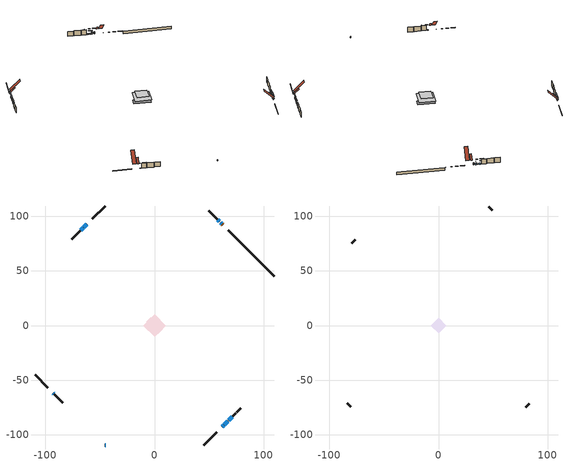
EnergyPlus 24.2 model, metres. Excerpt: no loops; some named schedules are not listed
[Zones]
conditioned space
 floor outside (Floor1 construction): -2.67,0 0,2.67 2.67,0 0,-2.67 z0.77
 floor adiabatic (AdiabaticFloorConstruction): -10.32,0 0,10.32 10.32,0 0,-10.32 z3.21
 floor foundation (Slab1 construction): -7.37,3.27 -3.27,7.37 7.37,-3.27 3.27,-7.37 z-1.71
 wall outside (RimJoist1 construction): 45.35,-109.49 57.03,-97.8 / -109.49,-45.35 -97.8,-57.03 / -45.35,109.49 -57.03,97.8 / 79.36,75.48 67.68,87.16 z0.77:1.07
 wall outside (AdiabaticWallConstruction 1): 62.58,92.26 62.07,92.77 z0.77:2.8
 wall outside (AdiabaticWallConstruction): 61.42,93.42 60.64,94.2 z0.77:2.07; -62.13,92.71 -64.76,90.07 z0.77:2.25; 62.13,-92.71 63.39,-91.45 z0.77:2.8; 64.05,-90.79 67.24,-87.59 / 67.9,-86.94 71.1,-83.74 z0.77:2.11; 59.99,94.85 59.78,95.06 / -92.71,-62.13 -92.3,-62.54 z0.77:1.12; -65.42,89.42 -67.57,87.27 z0.77:2.58; -45.35,-109.49 -44.89,-109.49 z0.77:1.99; 59.13,95.71 58.03,96.81 z0.77:1.69
 wall outside (Wall1 construction): 71.76,-83.08 74.65,-80.19 / -91.64,-63.2 -88.75,-66.09 / -68.23,86.61 -71.12,83.72 / 57.37,97.47 54.48,100.36 z0.77:5.65
 wall outside (Wall2 construction): 75.3,-79.53 79.24,-75.59 / -88.09,-66.75 -84.15,-70.69 / -71.78,83.06 -75.72,79.12 / 53.82,101.01 49.88,104.95 z0.77:5.65
 wall foundation (FoundationWall1 construction): 80.02,74.82,-1.71 80.02,74.82,0.77 106.54,48.3,0.77 106.54,48.3,0.7 109.49,45.35,0.7 109.49,45.35,-1.71
 window (WindowConstruction): 61.42,93.42 60.64,94.2 z0.77:2.07
 window (WindowConstruction 4): -62.13,92.71 -64.76,90.07 z0.77:2.25
 window (WindowConstruction 5): 62.13,-92.71 63.39,-91.45 z0.77:2.8
 window (WindowConstruction 6): 64.05,-90.79 67.24,-87.59 z0.77:2.11
 window (WindowConstruction 8): 59.99,94.85 59.78,95.06 z0.77:1.11
 window (WindowConstruction 1): -65.42,89.42 -67.57,87.27 z0.77:2.58
 window (WindowConstruction 9): -92.71,-62.13 -92.3,-62.54 z0.77:1.11
 window (WindowConstruction 2): 67.9,-86.94 71.1,-83.74 z0.77:2.11
 window (WindowConstruction 7): -45.35,-109.49 -44.89,-109.49 z0.77:1.99
 window (WindowConstruction 3): 59.12,95.71 58.03,96.81 z0.77:1.69
 door (Door): 62.58,92.26 62.07,92.76 z0.77:2.8
 ceiling adiabatic (AdiabaticFloorConstruction): 0,-10.32 10.32,0 0,10.32 -10.32,0 z3.21
 roof outside (Roof2 construction): 61.47,-93.36,5.65 58.76,-90.65,9.49 57.8,-91.61,9.49 60.51,-94.32,5.65; -93.36,-61.47,5.65 -90.65,-58.76,9.49 -91.61,-57.8,9.49 -94.32,-60.51,5.65; -61.47,93.36,5.65 -58.76,90.65,9.49 -57.8,91.61,9.49 -60.51,94.32,5.65; 63.24,91.6,5.65 60.52,88.89,9.49 61.48,87.92,9.49 64.2,90.64,5.65
attic - vented
 floor to conditioned space (Floor2 construction Reversed): -7.29,0 0,7.29 7.29,0 0,-7.29 z5.65
 wall outside (Wall3 construction): 79.9,-74.94 83.12,-71.72 / -83.5,-71.34 -80.28,-74.56 / -76.37,78.46 -79.59,75.24 / 49.23,105.61 46.01,108.83 z0.77:5.65
 roof outside (Roof1 construction): 59.86,-94.98,5.65 53.73,-88.85,14.32 51.56,-91.02,14.32 57.69,-97.15,5.65; -94.98,-59.86,5.65 -88.85,-53.73,14.32 -91.02,-51.56,14.32 -97.15,-57.69,5.65; -59.86,94.98,5.65 -53.73,88.85,14.32 -51.56,91.02,14.32 -57.69,97.15,5.65; 64.85,89.98,5.65 58.72,83.86,14.32 60.89,81.69,14.32 67.02,87.82,5.65
shading: 60.5,94.34 61.56,93.28 61.85,93.57 60.79,94.63 z2.27; -66.6,88.24 -60.3,94.54 -60.59,94.83 -66.89,88.53 z4.84; 65.22,-89.62 60.3,-94.54 60.59,-94.83 65.51,-89.91 z5.39; 69.08,-85.76 62.21,-92.62 62.5,-92.92 69.37,-86.05 z4.7; 56.18,98.66 63.59,91.25 63.88,91.54 56.47,98.95 z6.21; -67.71,87.12 -65.28,89.56 -65.57,89.85 -68,87.42 z2.78; -88.69,-66.15 -96.31,-58.53 -96.6,-58.82 -88.98,-66.44 z6.21; 71.24,-83.6 67.76,-87.08 68.05,-87.37 71.53,-83.89 z2.32; 56.2,98.64 60.96,93.88 61.25,94.17 56.49,98.93 z4.28
[Building]
Building 1: Terrain=Suburbs
[Site:Location]
Montreal Mirabel Intl AP_QC: Latitude {deg}=45.68; Longitude {deg}=-74.03; Time Zone {hr}=-5; Elevation {m}=82; Keep Site Location Information=Yes
[Site:GroundTemperature:Shallow]
0.642858, -1.75623, -1.94836, -0.80987, 3.76054, 8.30966, 12.2535, 14.7518, 14.9641, 12.9321, 9.08883, 4.67926
[Site:WaterMainsTemperature]
Calculation Method=Schedule; Temperature Schedule=mains temperature schedule
[Material] Roughness=Rough; Thermal Absorptance=0.9
Name | Thickness {m} | Conductivity {W/m-K} | Density {kg/m3} | Specific Heat {J/kg-K} | Solar Absorptance | Visible Absorptance
asphalt or fiberglass shingles | 0.00635 | 0.162714 | 1121.4 | 1465.45 | 0.84 | 0.84
ceiling loosefill ins | 0.338667 | 0.0480833 | 16.02 | 1046.75 | 0.7 | 0.7
ceiling stud and cavity | 0.1397 | 0.262704 | 65.682 | 1177.47 | 0.7 | 0.7
concrete 4.0 in. | 0.1016 | 1.803125 | 2242.8 | 837.4 | 0.7 | 0.7
concrete 8.0 in. | 0.2032 | 1.803125 | 2242.8 | 837.4 | 0.7 | 0.7
door material | 0.04445 | 0.0451087 | 512.64 | 1214.23 | 0.7 | 0.7
exterior vertical ins | 0.0439632 | 0.029427 | 32.04 | 1214.23 | 0.7 | 0.7
floor covering | 0.0127 | 0.0433444 | 54.468 | 1339.84 | 0.6 | 0.6
floor rigid ins; rim joist rigid ins; wall rigid ins | 0.051816 | 0.029427 | 32.04 | 1214.23 | 0.7 | 0.7
floor rigid ins 1; wall rigid ins 1 | 0.512978 | 0.029427 | 32.04 | 1214.23 | 0.7 | 0.7
floor stud and cavity | 0.1397 | 0.126294 | 92.3553 | 1139.71 | 0.7 | 0.7
floor stud and cavity 1 | 0.1397 | 1.75129 | 37.0049 | 1207.88 | 0.7 | 0.7
furniture material conditioned space 1 | 0.1524 | 0.115458 | 640.8 | 1214.23 | 0.6 | 0.6
gypsum board | 0.0127 | 0.160291 | 801 | 837.4 | 0.6 | 0.6
gypsum board 1 | 0.0127 | 0.160291 | 801 | 837.4 | 0.7 | 0.7
osb sheathing 0.5 in. | 0.0127 | 0.115458 | 512.64 | 1214.23 | 0.7 | 0.7
osb sheathing 0.75 in. | 0.01905 | 0.115458 | 512.64 | 1214.23 | 0.7 | 0.7
osb sheathing 2.0 in. | 0.0508 | 0.115458 | 512.64 | 1214.23 | 0.7 | 0.7
rim joist stud and cavity | 0.0508 | 0.0553127 | 125.044 | 1163.47 | 0.6 | 0.6
roof rigid ins | 0.103632 | 0.029427 | 32.04 | 1214.23 | 0.7 | 0.7
roof stud and cavity | 0.2032 | 0.47996 | 78.34581 | 1123.46 | 0.7 | 0.7
wall stud and cavity | 0.1397 | 0.179501 | 139.0536 | 1170.24 | 0.7 | 0.7
wall stud and cavity 1 | 0.1397 | 0.136556 | 139.0536 | 1170.24 | 0.7 | 0.7
wall stud and cavity 2 | 0.0889 | 6.1454 | 50.32683 | 1063.81 | 0.6 | 0.6
wall stud and cavity 3 | 0.0889 | 0.380278 | 52.3479 | 1209.89 | 0.7 | 0.7
wall stud and cavity 4 | 0.0889 | 0.391764 | 83.0341 | 1211.67 | 0.7 | 0.7
wood siding | 0.0254 | 0.102417 | 544.68 | 1172.36 | 0.4 | 0.4
wood siding 1 | 0.00254 | 0.102417 | 544.68 | 1172.36 | 0.4 | 0.4
wood siding 2; wood siding 3; wood siding 4 | 0.0254 | 0.102417 | 544.68 | 1172.36 | 0.7 | 0.7
[WindowMaterial:SimpleGlazingSystem]
Name | U-Factor {W/m2-K} | Solar Heat Gain Coefficient
WindowMaterial | 2.9378 | 0.6
WindowMaterial 1 | 2.907136 | 0.64
WindowMaterial 2 | 2.93382 | 0.6
WindowMaterial 3 | 2.97698 | 0.54
WindowMaterial 4 | 2.92474 | 0.62
WindowMaterial 5 | 2.97754 | 0.59
WindowMaterial 6 | 2.97868 | 0.61
WindowMaterial 7 | 3.000823 | 0.18
[Construction]
AdiabaticFloorConstruction: floor stud and cavity 1, floor rigid ins 1, osb sheathing 0.75 in., floor covering
AdiabaticWallConstruction: wood siding 3, wall rigid ins 1, wall stud and cavity 3, gypsum board
AdiabaticWallConstruction 1: wood siding 4, wall rigid ins 1, wall stud and cavity 3, gypsum board
Door: door material
Floor1 construction: floor stud and cavity, floor rigid ins, osb sheathing 0.75 in., floor covering
Floor2 construction Reversed: gypsum board, ceiling stud and cavity, ceiling loosefill ins
FoundationWall1 construction: concrete 8.0 in., gypsum board 1
furniture construction conditioned space 1: furniture material conditioned space 1
PartitionWallConstruction: gypsum board, wall stud and cavity 4, gypsum board
RimJoist1 construction: wood siding 2, rim joist rigid ins, osb sheathing 2.0 in., rim joist stud and cavity
Roof1 construction: asphalt or fiberglass shingles
Roof2 construction: asphalt or fiberglass shingles, roof rigid ins, osb sheathing 0.75 in., roof stud and cavity, gypsum board
Slab1 construction: concrete 4.0 in.
Wall1 construction: wood siding, wall rigid ins, osb sheathing 0.5 in., wall stud and cavity, gypsum board
Wall2 construction: wood siding, wall rigid ins, osb sheathing 0.5 in., wall stud and cavity 1, gypsum board
Wall3 construction: wood siding 1, wall stud and cavity 2
WindowConstruction: WindowMaterial
WindowConstruction 1: WindowMaterial 1
WindowConstruction 2; WindowConstruction 6: WindowMaterial 2
WindowConstruction 3: WindowMaterial 3
WindowConstruction 4: WindowMaterial 4
WindowConstruction 5: WindowMaterial 5
WindowConstruction 7: WindowMaterial 6
WindowConstruction 8; WindowConstruction 9: WindowMaterial 7
[Zone] Multiplier=1; Part of Total Floor Area=Yes
Name | Volume {m3}
attic - vented | 129.125
conditioned space | 750.6
[Space]
Name | Zone | Volume {m3}
attic - vented 1 | attic - vented | 129.125
conditioned space 1 | conditioned space | 750.6
[ZoneInfiltration:EffectiveLeakageArea]
infil attic - vented 1: Zone or Space=attic - vented 1; Schedule=Always On Discrete; Effective Air Leakage Area {cm2}=4905.23; Stack Coefficient=0.00094195; Wind Coefficient=2.07364e-05
[ZoneMixing]
whole house fan mix: Zone or Space=attic - vented; Schedule=Always On Continuous; Design Flow Rate Calculation Method=Flow/Zone; Design Flow Rate {m3/s}=0; Source Zone or Space=conditioned space
[SurfaceProperty:ExposedFoundationPerimeter]
Slab1: Exposed Perimeter Calculation Method=TotalExposedPerimeter; Total Exposed Perimeter {m}=41.678
[InternalMass] Zone or ZoneList=conditioned space; Space or SpaceList=conditioned space 1
Name | Construction | Surface Area {m2}
furniture mass conditioned space 1 | furniture construction conditioned space 1 | 125.824
partition wall mass | PartitionWallConstruction | 314.56
[Lights]
interior lighting: Zone or ZoneList or Space or SpaceList=conditioned space 1; Schedule=interior lighting schedule; Design Level Calculation Method=LightingLevel; Lighting Level {W}=343.2; Return Air Fraction=0; Fraction Radiant=0.6; Fraction Visible=0.2; Fraction Replaceable=1
[People]
occupants: Zone or ZoneList or Space or SpaceList=conditioned space 1; Number of People Schedule=occupants schedule; Number of People Calculation Method=People; Number of People=3; Fraction Radiant=0.314171; Sensible Heat Fraction=0.56303; Activity Level Schedule=occupants activity schedule; Carbon Dioxide Generation Rate {m3/s-W}=0; Enable ASHRAE 55 Comfort Warnings=No; Mean Radiant Temperature Calculation Type=EnclosureAveraged
[ElectricEquipment] Zone or ZoneList or Space or SpaceList=conditioned space 1; Design Level Calculation Method=EquipmentLevel
Name | Schedule | Design Level {W} | Fraction Latent | Fraction Radiant | Fraction Lost
clothes dryer | clothes dryer schedule | 140.772 | 0.015 | 0.081 | 0.85
clothes washer | clothes washer schedule | 32.1985 | 0.03 | 0.162 | 0.7
cooking range | cooking range schedule | 215.147 | 0.08 | 0.432 | 0.2
dishwasher | dishwasher schedule | 66.8632 | 0.3 | 0.18 | 0.4
fridge | fridge schedule | 72.9452 | 0 | 0.6 | 0
mech vent house fan | mech vent house fan schedule | 230 | 0 | 0 | 1
mech vent house fan cfis | mech vent house fan cfis schedule | 0 | 0 | 0 | 0
misc plug loads | misc plug loads schedule | 494.7 | 0.045 | 0.513 | 0.1
whole house fan | Always On Discrete | 0 | 0 | 0 | 1
[OtherEquipment] Zone or ZoneList or Space or SpaceList=conditioned space 1; Design Level Calculation Method=EquipmentLevel
Name | Fuel Type | Schedule | Design Level {W} | Fraction Latent | Fraction Radiant | Fraction Lost
clothes dryer 1 | Electricity | clothes dryer schedule | 0 | 0.015 | 0.081 | 0.85
cooking range 1 | Electricity | cooking range schedule | 0 | 0.08 | 0.432 | 0.2
general water use latent | None | general water use schedule | 62.594 | 1 | 0 | 0
general water use sensible | None | general water use schedule | -61.6891 | 0 | 0.6 | 0
mech vent house fan latent load | None | Always On Discrete | 0 | 1 | 0 | 0
mech vent house fan sensible load | None | Always On Discrete | 0 | 0 | 0 | 0
water heater energy adjustment1 | Electricity | Always On Discrete | 0.01 | 0 | 0 | 1
[ZoneInfiltration:DesignFlowRate] Zone or ZoneList or Space or SpaceList=conditioned space 1; Schedule=Always On Discrete; Design Flow Rate Calculation Method=Flow/Zone; Design Flow Rate {m3/s}=0
infil flow; natural vent flow; whole house fan flow
[Foundation:Kiva]
Foundation Kiva 1: Initial Indoor Air Temperature {C}=21; Wall Height Above Grade {m}=0.770016; Wall Depth Below Slab {m}=0.2032; Custom Block Material Name 1=exterior vertical ins; Custom Block Depth 1 {m}=2.48001; Custom Block X Position 1 {m}=0.2159; Custom Block Z Position 1 {m}=0
[Foundation:Kiva:Settings]
Soil Conductivity {W/m-K}=0.849921; Soil Density {kg/m3}=1842.3; Soil Specific Heat {J/kg-K}=418.7; Ground Solar Absorptivity=0.9; Ground Thermal Absorptivity=0.9; Ground Surface Roughness {m}=0.03; Far-Field Width {m}=40; Deep-Ground Boundary Condition=ZeroFlux; Deep-Ground Depth {m}=40; Minimum Cell Dimension {m}=0.2; Maximum Cell Growth Coefficient=3; Simulation Timestep=Timestep
[Exterior:Lights]
exterior lighting: Schedule=exterior lighting schedule; Design Level {W}=75.6
[Schedule:Constant]
Name | Hourly Value
Always On Continuous; mech vent house fan schedule; mech vent house fan cfis schedule; Always On Discrete | 1
occupants activity schedule | 117.228
fridge schedule | 0
[Schedule:Week:Daily]
interior lighting schedule Week Rule - Jan1-Jan27: interior lighting schedule day, interior lighting schedule day, interior lighting schedule day, interior lighting schedule day, interior lighting schedule day, interior lighting schedule day, interior lighting schedule day, interior lighting schedule default day, interior lighting schedule default day, interior lighting schedule default day, interior lighting schedule default day, interior lighting schedule default day
interior lighting schedule Week Rule - Jan28-Feb3: interior lighting schedule day, interior lighting schedule day, interior lighting schedule day, interior lighting schedule day, interior lighting schedule day 1, interior lighting schedule day 1, interior lighting schedule day 1, interior lighting schedule default day, interior lighting schedule default day, interior lighting schedule default day, interior lighting schedule default day, interior lighting schedule default day
interior lighting schedule Week Rule - Feb4-Feb24: interior lighting schedule day 1, interior lighting schedule day 1, interior lighting schedule day 1, interior lighting schedule day 1, interior lighting schedule day 1, interior lighting schedule day 1, interior lighting schedule day 1, interior lighting schedule default day, interior lighting schedule default day, interior lighting schedule default day, interior lighting schedule default day, interior lighting schedule default day
interior lighting schedule Week Rule - Feb25-Mar3: interior lighting schedule day 1, interior lighting schedule day 1, interior lighting schedule day 1, interior lighting schedule day 1, interior lighting schedule day 2, interior lighting schedule day 2, interior lighting schedule day 2, interior lighting schedule default day, interior lighting schedule default day, interior lighting schedule default day, interior lighting schedule default day, interior lighting schedule default day
interior lighting schedule Week Rule - Mar4-Mar31: interior lighting schedule day 2, interior lighting schedule day 2, interior lighting schedule day 2, interior lighting schedule day 2, interior lighting schedule day 2, interior lighting schedule day 2, interior lighting schedule day 2, interior lighting schedule default day, interior lighting schedule default day, interior lighting schedule default day, interior lighting schedule default day, interior lighting schedule default day
interior lighting schedule Week Rule - Apr1-Apr28: interior lighting schedule day 3, interior lighting schedule day 3, interior lighting schedule day 3, interior lighting schedule day 3, interior lighting schedule day 3, interior lighting schedule day 3, interior lighting schedule day 3, interior lighting schedule default day, interior lighting schedule default day, interior lighting schedule default day, interior lighting schedule default day, interior lighting schedule default day
interior lighting schedule Week Rule - Apr29-May5: interior lighting schedule day 3, interior lighting schedule day 3, interior lighting schedule day 4, interior lighting schedule day 4, interior lighting schedule day 4, interior lighting schedule day 4, interior lighting schedule day 4, interior lighting schedule default day, interior lighting schedule default day, interior lighting schedule default day, interior lighting schedule default day, interior lighting schedule default day
interior lighting schedule Week Rule - May6-May26: interior lighting schedule day 4, interior lighting schedule day 4, interior lighting schedule day 4, interior lighting schedule day 4, interior lighting schedule day 4, interior lighting schedule day 4, interior lighting schedule day 4, interior lighting schedule default day, interior lighting schedule default day, interior lighting schedule default day, interior lighting schedule default day, interior lighting schedule default day
interior lighting schedule Week Rule - May27-Jun2: interior lighting schedule day 4, interior lighting schedule day 4, interior lighting schedule day 4, interior lighting schedule day 4, interior lighting schedule day 4, interior lighting schedule day 5, interior lighting schedule day 5, interior lighting schedule default day, interior lighting schedule default day, interior lighting schedule default day, interior lighting schedule default day, interior lighting schedule default day
interior lighting schedule Week Rule - Jun3-Jun30: interior lighting schedule day 5, interior lighting schedule day 5, interior lighting schedule day 5, interior lighting schedule day 5, interior lighting schedule day 5, interior lighting schedule day 5, interior lighting schedule day 5, interior lighting schedule default day, interior lighting schedule default day, interior lighting schedule default day, interior lighting schedule default day, interior lighting schedule default day
interior lighting schedule Week Rule - Jul1-Jul28: interior lighting schedule day 6, interior lighting schedule day 6, interior lighting schedule day 6, interior lighting schedule day 6, interior lighting schedule day 6, interior lighting schedule day 6, interior lighting schedule day 6, interior lighting schedule default day, interior lighting schedule default day, interior lighting schedule default day, interior lighting schedule default day, interior lighting schedule default day
interior lighting schedule Week Rule - Jul29-Aug4: interior lighting schedule day 6, interior lighting schedule day 6, interior lighting schedule day 6, interior lighting schedule day 7, interior lighting schedule day 7, interior lighting schedule day 7, interior lighting schedule day 7, interior lighting schedule default day, interior lighting schedule default day, interior lighting schedule default day, interior lighting schedule default day, interior lighting schedule default day
interior lighting schedule Week Rule - Aug5-Aug25: interior lighting schedule day 7, interior lighting schedule day 7, interior lighting schedule day 7, interior lighting schedule day 7, interior lighting schedule day 7, interior lighting schedule day 7, interior lighting schedule day 7, interior lighting schedule default day, interior lighting schedule default day, interior lighting schedule default day, interior lighting schedule default day, interior lighting schedule default day
interior lighting schedule Week Rule - Aug26-Sep1: interior lighting schedule day 7, interior lighting schedule day 7, interior lighting schedule day 7, interior lighting schedule day 7, interior lighting schedule day 7, interior lighting schedule day 7, interior lighting schedule day 8, interior lighting schedule default day, interior lighting schedule default day, interior lighting schedule default day, interior lighting schedule default day, interior lighting schedule default day
interior lighting schedule Week Rule - Sep2-Sep29: interior lighting schedule day 8, interior lighting schedule day 8, interior lighting schedule day 8, interior lighting schedule day 8, interior lighting schedule day 8, interior lighting schedule day 8, interior lighting schedule day 8, interior lighting schedule default day, interior lighting schedule default day, interior lighting schedule default day, interior lighting schedule default day, interior lighting schedule default day
interior lighting schedule Week Rule - Sep30-Oct6: interior lighting schedule day 8, interior lighting schedule day 9, interior lighting schedule day 9, interior lighting schedule day 9, interior lighting schedule day 9, interior lighting schedule day 9, interior lighting schedule day 9, interior lighting schedule default day, interior lighting schedule default day, interior lighting schedule default day, interior lighting schedule default day, interior lighting schedule default day
interior lighting schedule Week Rule - Oct7-Oct27: interior lighting schedule day 9, interior lighting schedule day 9, interior lighting schedule day 9, interior lighting schedule day 9, interior lighting schedule day 9, interior lighting schedule day 9, interior lighting schedule day 9, interior lighting schedule default day, interior lighting schedule default day, interior lighting schedule default day, interior lighting schedule default day, interior lighting schedule default day
interior lighting schedule Week Rule - Oct28-Nov3: interior lighting schedule day 9, interior lighting schedule day 9, interior lighting schedule day 9, interior lighting schedule day 9, interior lighting schedule day 10, interior lighting schedule day 10, interior lighting schedule day 10, interior lighting schedule default day, interior lighting schedule default day, interior lighting schedule default day, interior lighting schedule default day, interior lighting schedule default day
interior lighting schedule Week Rule - Nov4-Nov24: interior lighting schedule day 10, interior lighting schedule day 10, interior lighting schedule day 10, interior lighting schedule day 10, interior lighting schedule day 10, interior lighting schedule day 10, interior lighting schedule day 10, interior lighting schedule default day, interior lighting schedule default day, interior lighting schedule default day, interior lighting schedule default day, interior lighting schedule default day
interior lighting schedule Week Rule - Nov25-Dec1: interior lighting schedule day 10, interior lighting schedule day 10, interior lighting schedule day 10, interior lighting schedule day 10, interior lighting schedule day 10, interior lighting schedule day 10, interior lighting schedule day 11, interior lighting schedule default day, interior lighting schedule default day, interior lighting schedule default day, interior lighting schedule default day, interior lighting schedule default day
interior lighting schedule Week Rule - Dec2-Dec31: interior lighting schedule day 11, interior lighting schedule day 11, interior lighting schedule day 11, interior lighting schedule day 11, interior lighting schedule day 11, interior lighting schedule day 11, interior lighting schedule day 11, interior lighting schedule default day, interior lighting schedule default day, interior lighting schedule default day, interior lighting schedule default day, interior lighting schedule default day
occupants schedule Week Rule - Jan1-Dec31: occupants schedule day, occupants schedule day, occupants schedule day, occupants schedule day, occupants schedule day, occupants schedule day, occupants schedule day, occupants schedule default day, occupants schedule default day, occupants schedule default day, occupants schedule default day, occupants schedule default day
clothes dryer schedule Week Rule - Jan1-Dec31: clothes dryer schedule day, clothes dryer schedule day, clothes dryer schedule day, clothes dryer schedule day, clothes dryer schedule day, clothes dryer schedule day, clothes dryer schedule day, clothes dryer schedule default day, clothes dryer schedule default day, clothes dryer schedule default day, clothes dryer schedule default day, clothes dryer schedule default day
clothes washer schedule Week Rule - Jan1-Dec31: clothes washer schedule day, clothes washer schedule day, clothes washer schedule day, clothes washer schedule day, clothes washer schedule day, clothes washer schedule day, clothes washer schedule day, clothes washer schedule default day, clothes washer schedule default day, clothes washer schedule default day, clothes washer schedule default day, clothes washer schedule default day
cooking range schedule Week Rule - Jan1-Dec31: cooking range schedule day, cooking range schedule day, cooking range schedule day, cooking range schedule day, cooking range schedule day, cooking range schedule day, cooking range schedule day, cooking range schedule default day, cooking range schedule default day, cooking range schedule default day, cooking range schedule default day, cooking range schedule default day
dishwasher schedule Week Rule - Jan1-Dec31: dishwasher schedule day, dishwasher schedule day, dishwasher schedule day, dishwasher schedule day, dishwasher schedule day, dishwasher schedule day, dishwasher schedule day, dishwasher schedule default day, dishwasher schedule default day, dishwasher schedule default day, dishwasher schedule default day, dishwasher schedule default day
misc plug loads schedule Week Rule - Jan1-Dec31: misc plug loads schedule day, misc plug loads schedule day, misc plug loads schedule day, misc plug loads schedule day, misc plug loads schedule day, misc plug loads schedule day, misc plug loads schedule day, misc plug loads schedule default day, misc plug loads schedule default day, misc plug loads schedule default day, misc plug loads schedule default day, misc plug loads schedule default day
general water use schedule Week Rule - Jan1-Dec31: general water use schedule day, general water use schedule day, general water use schedule day, general water use schedule day, general water use schedule day, general water use schedule day, general water use schedule day, general water use schedule default day, general water use schedule default day, general water use schedule default day, general water use schedule default day, general water use schedule default day
exterior lighting schedule Week Rule - Jan1-Jan27: exterior lighting schedule day, exterior lighting schedule day, exterior lighting schedule day, exterior lighting schedule day, exterior lighting schedule day, exterior lighting schedule day, exterior lighting schedule day, exterior lighting schedule default day, exterior lighting schedule default day, exterior lighting schedule default day, exterior lighting schedule default day, exterior lighting schedule default day
exterior lighting schedule Week Rule - Jan28-Feb3: exterior lighting schedule day, exterior lighting schedule day, exterior lighting schedule day, exterior lighting schedule day, exterior lighting schedule day 1, exterior lighting schedule day 1, exterior lighting schedule day 1, exterior lighting schedule default day, exterior lighting schedule default day, exterior lighting schedule default day, exterior lighting schedule default day, exterior lighting schedule default day
exterior lighting schedule Week Rule - Feb4-Feb24: exterior lighting schedule day 1, exterior lighting schedule day 1, exterior lighting schedule day 1, exterior lighting schedule day 1, exterior lighting schedule day 1, exterior lighting schedule day 1, exterior lighting schedule day 1, exterior lighting schedule default day, exterior lighting schedule default day, exterior lighting schedule default day, exterior lighting schedule default day, exterior lighting schedule default day
exterior lighting schedule Week Rule - Feb25-Mar3: exterior lighting schedule day 1, exterior lighting schedule day 1, exterior lighting schedule day 1, exterior lighting schedule day 1, exterior lighting schedule day 2, exterior lighting schedule day 2, exterior lighting schedule day 2, exterior lighting schedule default day, exterior lighting schedule default day, exterior lighting schedule default day, exterior lighting schedule default day, exterior lighting schedule default day
exterior lighting schedule Week Rule - Mar4-Mar31: exterior lighting schedule day 2, exterior lighting schedule day 2, exterior lighting schedule day 2, exterior lighting schedule day 2, exterior lighting schedule day 2, exterior lighting schedule day 2, exterior lighting schedule day 2, exterior lighting schedule default day, exterior lighting schedule default day, exterior lighting schedule default day, exterior lighting schedule default day, exterior lighting schedule default day
exterior lighting schedule Week Rule - Apr1-Apr28: exterior lighting schedule day 3, exterior lighting schedule day 3, exterior lighting schedule day 3, exterior lighting schedule day 3, exterior lighting schedule day 3, exterior lighting schedule day 3, exterior lighting schedule day 3, exterior lighting schedule default day, exterior lighting schedule default day, exterior lighting schedule default day, exterior lighting schedule default day, exterior lighting schedule default day
exterior lighting schedule Week Rule - Apr29-May5: exterior lighting schedule day 3, exterior lighting schedule day 3, exterior lighting schedule day 4, exterior lighting schedule day 4, exterior lighting schedule day 4, exterior lighting schedule day 4, exterior lighting schedule day 4, exterior lighting schedule default day, exterior lighting schedule default day, exterior lighting schedule default day, exterior lighting schedule default day, exterior lighting schedule default day
exterior lighting schedule Week Rule - May6-May26: exterior lighting schedule day 4, exterior lighting schedule day 4, exterior lighting schedule day 4, exterior lighting schedule day 4, exterior lighting schedule day 4, exterior lighting schedule day 4, exterior lighting schedule day 4, exterior lighting schedule default day, exterior lighting schedule default day, exterior lighting schedule default day, exterior lighting schedule default day, exterior lighting schedule default day
exterior lighting schedule Week Rule - May27-Jun2: exterior lighting schedule day 4, exterior lighting schedule day 4, exterior lighting schedule day 4, exterior lighting schedule day 4, exterior lighting schedule day 4, exterior lighting schedule day 5, exterior lighting schedule day 5, exterior lighting schedule default day, exterior lighting schedule default day, exterior lighting schedule default day, exterior lighting schedule default day, exterior lighting schedule default day
exterior lighting schedule Week Rule - Jun3-Jun30: exterior lighting schedule day 5, exterior lighting schedule day 5, exterior lighting schedule day 5, exterior lighting schedule day 5, exterior lighting schedule day 5, exterior lighting schedule day 5, exterior lighting schedule day 5, exterior lighting schedule default day, exterior lighting schedule default day, exterior lighting schedule default day, exterior lighting schedule default day, exterior lighting schedule default day
exterior lighting schedule Week Rule - Jul1-Jul28: exterior lighting schedule day 6, exterior lighting schedule day 6, exterior lighting schedule day 6, exterior lighting schedule day 6, exterior lighting schedule day 6, exterior lighting schedule day 6, exterior lighting schedule day 6, exterior lighting schedule default day, exterior lighting schedule default day, exterior lighting schedule default day, exterior lighting schedule default day, exterior lighting schedule default day
exterior lighting schedule Week Rule - Jul29-Aug4: exterior lighting schedule day 6, exterior lighting schedule day 6, exterior lighting schedule day 6, exterior lighting schedule day 7, exterior lighting schedule day 7, exterior lighting schedule day 7, exterior lighting schedule day 7, exterior lighting schedule default day, exterior lighting schedule default day, exterior lighting schedule default day, exterior lighting schedule default day, exterior lighting schedule default day
exterior lighting schedule Week Rule - Aug5-Aug25: exterior lighting schedule day 7, exterior lighting schedule day 7, exterior lighting schedule day 7, exterior lighting schedule day 7, exterior lighting schedule day 7, exterior lighting schedule day 7, exterior lighting schedule day 7, exterior lighting schedule default day, exterior lighting schedule default day, exterior lighting schedule default day, exterior lighting schedule default day, exterior lighting schedule default day
exterior lighting schedule Week Rule - Aug26-Sep1: exterior lighting schedule day 7, exterior lighting schedule day 7, exterior lighting schedule day 7, exterior lighting schedule day 7, exterior lighting schedule day 7, exterior lighting schedule day 7, exterior lighting schedule day 8, exterior lighting schedule default day, exterior lighting schedule default day, exterior lighting schedule default day, exterior lighting schedule default day, exterior lighting schedule default day
exterior lighting schedule Week Rule - Sep2-Sep29: exterior lighting schedule day 8, exterior lighting schedule day 8, exterior lighting schedule day 8, exterior lighting schedule day 8, exterior lighting schedule day 8, exterior lighting schedule day 8, exterior lighting schedule day 8, exterior lighting schedule default day, exterior lighting schedule default day, exterior lighting schedule default day, exterior lighting schedule default day, exterior lighting schedule default day
exterior lighting schedule Week Rule - Sep30-Oct6: exterior lighting schedule day 8, exterior lighting schedule day 9, exterior lighting schedule day 9, exterior lighting schedule day 9, exterior lighting schedule day 9, exterior lighting schedule day 9, exterior lighting schedule day 9, exterior lighting schedule default day, exterior lighting schedule default day, exterior lighting schedule default day, exterior lighting schedule default day, exterior lighting schedule default day
exterior lighting schedule Week Rule - Oct7-Oct27: exterior lighting schedule day 9, exterior lighting schedule day 9, exterior lighting schedule day 9, exterior lighting schedule day 9, exterior lighting schedule day 9, exterior lighting schedule day 9, exterior lighting schedule day 9, exterior lighting schedule default day, exterior lighting schedule default day, exterior lighting schedule default day, exterior lighting schedule default day, exterior lighting schedule default day
exterior lighting schedule Week Rule - Oct28-Nov3: exterior lighting schedule day 9, exterior lighting schedule day 9, exterior lighting schedule day 9, exterior lighting schedule day 9, exterior lighting schedule day 10, exterior lighting schedule day 10, exterior lighting schedule day 10, exterior lighting schedule default day, exterior lighting schedule default day, exterior lighting schedule default day, exterior lighting schedule default day, exterior lighting schedule default day
exterior lighting schedule Week Rule - Nov4-Nov24: exterior lighting schedule day 10, exterior lighting schedule day 10, exterior lighting schedule day 10, exterior lighting schedule day 10, exterior lighting schedule day 10, exterior lighting schedule day 10, exterior lighting schedule day 10, exterior lighting schedule default day, exterior lighting schedule default day, exterior lighting schedule default day, exterior lighting schedule default day, exterior lighting schedule default day
exterior lighting schedule Week Rule - Nov25-Dec1: exterior lighting schedule day 10, exterior lighting schedule day 10, exterior lighting schedule day 10, exterior lighting schedule day 10, exterior lighting schedule day 10, exterior lighting schedule day 10, exterior lighting schedule day 11, exterior lighting schedule default day, exterior lighting schedule default day, exterior lighting schedule default day, exterior lighting schedule default day, exterior lighting schedule default day
exterior lighting schedule Week Rule - Dec2-Dec31: exterior lighting schedule day 11, exterior lighting schedule day 11, exterior lighting schedule day 11, exterior lighting schedule day 11, exterior lighting schedule day 11, exterior lighting schedule day 11, exterior lighting schedule day 11, exterior lighting schedule default day, exterior lighting schedule default day, exterior lighting schedule default day, exterior lighting schedule default day, exterior lighting schedule default day
[Schedule:Year]
interior lighting schedule: interior lighting schedule Week Rule - Jan1-Jan27, 1, 1, 1, 27, interior lighting schedule Week Rule - Jan28-Feb3, 1, 28, 2, 3, interior lighting schedule Week Rule - Feb4-Feb24, 2, 4, 2, 24, interior lighting schedule Week Rule - Feb25-Mar3, 2, 25, 3, 3, interior lighting schedule Week Rule - Mar4-Mar31, 3, 4, 3, 31, interior lighting schedule Week Rule - Apr1-Apr28, 4, 1, 4, 28, interior lighting schedule Week Rule - Apr29-May5, 4, 29, 5, 5, interior lighting schedule Week Rule - May6-May26, 5, 6, 5, 26, interior lighting schedule Week Rule - May27-Jun2, 5, 27, 6, 2, interior lighting schedule Week Rule - Jun3-Jun30, 6, 3, 6, 30, interior lighting schedule Week Rule - Jul1-Jul28, 7, 1, 7, 28, interior lighting schedule Week Rule - Jul29-Aug4, 7, 29, 8, 4, interior lighting schedule Week Rule - Aug5-Aug25, 8, 5, 8, 25, interior lighting schedule Week Rule - Aug26-Sep1, 8, 26, 9, 1, interior lighting schedule Week Rule - Sep2-Sep29, 9, 2, 9, 29, interior lighting schedule Week Rule - Sep30-Oct6, 9, 30, 10, 6, interior lighting schedule Week Rule - Oct7-Oct27, 10, 7, 10, 27, interior lighting schedule Week Rule - Oct28-Nov3, 10, 28, 11, 3, interior lighting schedule Week Rule - Nov4-Nov24, 11, 4, 11, 24, interior lighting schedule Week Rule - Nov25-Dec1, 11, 25, 12, 1, interior lighting schedule Week Rule - Dec2-Dec31, 12, 2, 12, 31
occupants schedule: occupants schedule Week Rule - Jan1-Dec31, 1, 1, 12, 31
clothes dryer schedule: clothes dryer schedule Week Rule - Jan1-Dec31, 1, 1, 12, 31
clothes washer schedule: clothes washer schedule Week Rule - Jan1-Dec31, 1, 1, 12, 31
cooking range schedule: cooking range schedule Week Rule - Jan1-Dec31, 1, 1, 12, 31
dishwasher schedule: dishwasher schedule Week Rule - Jan1-Dec31, 1, 1, 12, 31
misc plug loads schedule: misc plug loads schedule Week Rule - Jan1-Dec31, 1, 1, 12, 31
general water use schedule: general water use schedule Week Rule - Jan1-Dec31, 1, 1, 12, 31
exterior lighting schedule: exterior lighting schedule Week Rule - Jan1-Jan27, 1, 1, 1, 27, exterior lighting schedule Week Rule - Jan28-Feb3, 1, 28, 2, 3, exterior lighting schedule Week Rule - Feb4-Feb24, 2, 4, 2, 24, exterior lighting schedule Week Rule - Feb25-Mar3, 2, 25, 3, 3, exterior lighting schedule Week Rule - Mar4-Mar31, 3, 4, 3, 31, exterior lighting schedule Week Rule - Apr1-Apr28, 4, 1, 4, 28, exterior lighting schedule Week Rule - Apr29-May5, 4, 29, 5, 5, exterior lighting schedule Week Rule - May6-May26, 5, 6, 5, 26, exterior lighting schedule Week Rule - May27-Jun2, 5, 27, 6, 2, exterior lighting schedule Week Rule - Jun3-Jun30, 6, 3, 6, 30, exterior lighting schedule Week Rule - Jul1-Jul28, 7, 1, 7, 28, exterior lighting schedule Week Rule - Jul29-Aug4, 7, 29, 8, 4, exterior lighting schedule Week Rule - Aug5-Aug25, 8, 5, 8, 25, exterior lighting schedule Week Rule - Aug26-Sep1, 8, 26, 9, 1, exterior lighting schedule Week Rule - Sep2-Sep29, 9, 2, 9, 29, exterior lighting schedule Week Rule - Sep30-Oct6, 9, 30, 10, 6, exterior lighting schedule Week Rule - Oct7-Oct27, 10, 7, 10, 27, exterior lighting schedule Week Rule - Oct28-Nov3, 10, 28, 11, 3, exterior lighting schedule Week Rule - Nov4-Nov24, 11, 4, 11, 24, exterior lighting schedule Week Rule - Nov25-Dec1, 11, 25, 12, 1, exterior lighting schedule Week Rule - Dec2-Dec31, 12, 2, 12, 31
[Schedule:Compact]
mains temperature schedule: Through: 01/01, For: AllDays, Until: 24:00, 5.61444, Through: 01/02, For: AllDays, Until: 24:00, 5.535, Through: 01/03, For: AllDays, Until: 24:00, 5.45667, Through: 01/04, For: AllDays, Until: 24:00, 5.37944, Through: 01/05, For: AllDays, Until: 24:00, 5.30333, Through: 01/06, For: AllDays, Until: 24:00, 5.22889, Through: 01/07, For: AllDays, Until: 24:00, 5.15611, Through: 01/08, For: AllDays, Until: 24:00, 5.08389, Through: 01/09, For: AllDays, Until: 24:00, 5.01333, Through: 01/10, For: AllDays, Until: 24:00, 4.94444, Through: 01/11, For: AllDays, Until: 24:00, 4.87667, Through: 01/12, For: AllDays, Until: 24:00, 4.81056, Through: 01/13, For: AllDays, Until: 24:00, 4.74556, Through: 01/14, For: AllDays, Until: 24:00, 4.68222, Through: 01/15, For: AllDays, Until: 24:00, 4.62056, Through: 01/16, For: AllDays, Until: 24:00, 4.56, Through: 01/17, For: AllDays, Until: 24:00, 4.50111, Through: 01/18, For: AllDays, Until: 24:00, 4.44389, Through: 01/19, For: AllDays, Until: 24:00, 4.38778, Through: 01/20, For: AllDays, Until: 24:00, 4.33389, Through: 01/21, For: AllDays, Until: 24:00, 4.28111, Through: 01/22, For: AllDays, Until: 24:00, 4.23, Through: 01/23, For: AllDays, Until: 24:00, 4.18056, Through: 01/24, For: AllDays, Until: 24:00, 4.13278, Through: 01/25, For: AllDays, Until: 24:00, 4.08667, Through: 01/26, For: AllDays, Until: 24:00, 4.04222, Through: 01/27, For: AllDays, Until: 24:00, 3.99944, Through: 01/28, For: AllDays, Until: 24:00, 3.95833, Through: 01/29, For: AllDays, Until: 24:00, 3.91889, Through: 01/30, For: AllDays, Until: 24:00, 3.88111, Through: 01/31, For: AllDays, Until: 24:00, 3.845, Through: 02/01, For: AllDays, Until: 24:00, 3.81056, Through: 02/02, For: AllDays, Until: 24:00, 3.77778, Through: 02/03, For: AllDays, Until: 24:00, 3.74722, Through: 02/04, For: AllDays, Until: 24:00, 3.71833, Through: 02/05, For: AllDays, Until: 24:00, 3.69056, Through: 02/06, For: AllDays, Until: 24:00, 3.66556, Through: 02/07, For: AllDays, Until: 24:00, 3.64167, Through: 02/08, For: AllDays, Until: 24:00, 3.61944, Through: 02/09, For: AllDays, Until: 24:00, 3.59944, Through: 02/10, For: AllDays, Until: 24:00, 3.58111, Through: 02/11, For: AllDays, Until: 24:00, 3.56444, Through: 02/12, For: AllDays, Until: 24:00, 3.55, Through: 02/13, For: AllDays, Until: 24:00, 3.53667, Through: 02/14, For: AllDays, Until: 24:00, 3.52556, Through: 02/15, For: AllDays, Until: 24:00, 3.51667, Through: 02/16, For: AllDays, Until: 24:00, 3.50889, Through: 02/17, For: AllDays, Until: 24:00, 3.50333, Through: 02/18, For: AllDays, Until: 24:00, 3.49944, Through: 02/19, For: AllDays, Until: 24:00, 3.49778, Through: 02/20, For: AllDays, Until: 24:00, 3.49778, Through: 02/21, For: AllDays, Until: 24:00, 3.49944, Through: 02/22, For: AllDays, Until: 24:00, 3.50278, Through: 02/23, For: AllDays, Until: 24:00, 3.50833, Through: 02/24, For: AllDays, Until: 24:00, 3.515, Through: 02/25, For: AllDays, Until: 24:00, 3.52444, Through: 02/26, For: AllDays, Until: 24:00, 3.535, Through: 02/27, For: AllDays, Until: 24:00, 3.54778, Through: 02/28, For: AllDays, Until: 24:00, 3.56222, Through: 03/01, For: AllDays, Until: 24:00, 3.57833, Through: 03/02, For: AllDays, Until: 24:00, 3.59667, Through: 03/03, For: AllDays, Until: 24:00, 3.61667, Through: 03/04, For: AllDays, Until: 24:00, 3.63833, Through: 03/05, For: AllDays, Until: 24:00, 3.66167, Through: 03/06, For: AllDays, Until: 24:00, 3.68667, Through: 03/07, For: AllDays, Until: 24:00, 3.71389, Through: 03/08, For: AllDays, Until: 24:00, 3.74278, Through: 03/09, For: AllDays, Until: 24:00, 3.77333, Through: 03/10, For: AllDays, Until: 24:00, 3.80556, Through: 03/11, For: AllDays, Until: 24:00, 3.83944, Through: 03/12, For: AllDays, Until: 24:00, 3.87556, Through: 03/13, For: AllDays, Until: 24:00, 3.91278, Through: 03/14, For: AllDays, Until: 24:00, 3.95222, Through: 03/15, For: AllDays, Until: 24:00, 3.99278, Through: 03/16, For: AllDays, Until: 24:00, 4.03556, Through: 03/17, For: AllDays, Until: 24:00, 4.08, Through: 03/18, For: AllDays, Until: 24:00, 4.12556, Through: 03/19, For: AllDays, Until: 24:00, 4.17333, Through: 03/20, For: AllDays, Until: 24:00, 4.22278, Through: 03/21, For: AllDays, Until: 24:00, 4.27333, Through: 03/22, For: AllDays, Until: 24:00, 4.32556, Through: 03/23, For: AllDays, Until: 24:00, 4.38, Through: 03/24, For: AllDays, Until: 24:00, 4.43556, Through: 03/25, For: AllDays, Until: 24:00, 4.49222, Through: 03/26, For: AllDays, Until: 24:00, 4.55111, Through: 03/27, For: AllDays, Until: 24:00, 4.61111, Through: 03/28, For: AllDays, Until: 24:00, 4.67278, Through: 03/29, For: AllDays, Until: 24:00, 4.73611, Through: 03/30, For: AllDays, Until: 24:00, 4.80056, Through: 03/31, For: AllDays, Until: 24:00, 4.86667, Through: 04/01, For: AllDays, Until: 24:00, 4.93444, Through: 04/02, For: AllDays, Until: 24:00, 5.00333, Through: 04/03, For: AllDays, Until: 24:00, 5.07333, Through: 04/04, For: AllDays, Until: 24:00, 5.145, Through: 04/05, For: AllDays, Until: 24:00, 5.21833, Through: 04/06, For: AllDays, Until: 24:00, 5.29222, Through: 04/07, For: AllDays, Until: 24:00, 5.36778, Through: 04/08, For: AllDays, Until: 24:00, 5.445, Through: 04/09, For: AllDays, Until: 24:00, 5.52333, Through: 04/10, For: AllDays, Until: 24:00, 5.60222, Through: 04/11, For: AllDays, Until: 24:00, 5.68278, Through: 04/12, For: AllDays, Until: 24:00, 5.765, Through: 04/13, For: AllDays, Until: 24:00, 5.84778, Through: 04/14, For: AllDays, Until: 24:00, 5.93167, Through: 04/15, For: AllDays, Until: 24:00, 6.01722, Through: 04/16, For: AllDays, Until: 24:00, 6.10333, Through: 04/17, For: AllDays, Until: 24:00, 6.19056, Through: 04/18, For: AllDays, Until: 24:00, 6.27889, Through: 04/19, For: AllDays, Until: 24:00, 6.36833, Through: 04/20, For: AllDays, Until: 24:00, 6.45833, Through: 04/21, For: AllDays, Until: 24:00, 6.55, Through: 04/22, For: AllDays, Until: 24:00, 6.64222, Through: 04/23, For: AllDays, Until: 24:00, 6.735, Through: 04/24, For: AllDays, Until: 24:00, 6.82944, Through: 04/25, For: AllDays, Until: 24:00, 6.92389, Through: 04/26, For: AllDays, Until: 24:00, 7.01944, Through: 04/27, For: AllDays, Until: 24:00, 7.11611, Through: 04/28, For: AllDays, Until: 24:00, 7.21333, Through: 04/29, For: AllDays, Until: 24:00, 7.31111, Through: 04/30, For: AllDays, Until: 24:00, 7.41, Through: 05/01, For: AllDays, Until: 24:00, 7.50944, Through: 05/02, For: AllDays, Until: 24:00, 7.60889, Through: 05/03, For: AllDays, Until: 24:00, 7.71, Through: 05/04, For: AllDays, Until: 24:00, 7.81111, Through: 05/05, For: AllDays, Until: 24:00, 7.91278, Through: 05/06, For: AllDays, Until: 24:00, 8.015, Through: 05/07, For: AllDays, Until: 24:00, 8.11778, Through: 05/08, For: AllDays, Until: 24:00, 8.22056, Through: 05/09, For: AllDays, Until: 24:00, 8.32444, Through: 05/10, For: AllDays, Until: 24:00, 8.42833, Through: 05/11, For: AllDays, Until: 24:00, 8.53278, Through: 05/12, For: AllDays, Until: 24:00, 8.63722, Through: 05/13, For: AllDays, Until: 24:00, 8.74222, Through: 05/14, For: AllDays, Until: 24:00, 8.84778, Through: 05/15, For: AllDays, Until: 24:00, 8.95333, Through: 05/16, For: AllDays, Until: 24:00, 9.05889, Through: 05/17, For: AllDays, Until: 24:00, 9.165, Through: 05/18, For: AllDays, Until: 24:00, 9.27111, Through: 05/19, For: AllDays, Until: 24:00, 9.37722, Through: 05/20, For: AllDays, Until: 24:00, 9.48389, Through: 05/21, For: AllDays, Until: 24:00, 9.59, Through: 05/22, For: AllDays, Until: 24:00, 9.69667, Through: 05/23, For: AllDays, Until: 24:00, 9.80278, Through: 05/24, For: AllDays, Until: 24:00, 9.90944, Through: 05/25, For: AllDays, Until: 24:00, 10.0156, Through: 05/26, For: AllDays, Until: 24:00, 10.1217, Through: 05/27, For: AllDays, Until: 24:00, 10.2278, Through: 05/28, For: AllDays, Until: 24:00, 10.3339, Through: 05/29, For: AllDays, Until: 24:00, 10.4394, Through: 05/30, For: AllDays, Until: 24:00, 10.545, Through: 05/31, For: AllDays, Until: 24:00, 10.65, Through: 06/01, For: AllDays, Until: 24:00, 10.755, Through: 06/02, For: AllDays, Until: 24:00, 10.86, Through: 06/03, For: AllDays, Until: 24:00, 10.9639, Through: 06/04, For: AllDays, Until: 24:00, 11.0678, Through: 06/05, For: AllDays, Until: 24:00, 11.1717, Through: 06/06, For: AllDays, Until: 24:00, 11.2744, Through: 06/07, For: AllDays, Until: 24:00, 11.3772, Through: 06/08, For: AllDays, Until: 24:00, 11.4789, Through: 06/09, For: AllDays, Until: 24:00, 11.5806, Through: 06/10, For: AllDays, Until: 24:00, 11.6817, Through: 06/11, For: AllDays, Until: 24:00, 11.7822, Through: 06/12, For: AllDays, Until: 24:00, 11.8817, Through: 06/13, For: AllDays, Until: 24:00, 11.9811, Through: 06/14, For: AllDays, Until: 24:00, 12.0794, Through: 06/15, For: AllDays, Until: 24:00, 12.1772, Through: 06/16, For: AllDays, Until: 24:00, 12.2739, Through: 06/17, For: AllDays, Until: 24:00, 12.37, Through: 06/18, For: AllDays, Until: 24:00, 12.4656, Through: 06/19, For: AllDays, Until: 24:00, 12.56, Through: 06/20, For: AllDays, Until: 24:00, 12.6539, Through: 06/21, For: AllDays, Until: 24:00, 12.7467, Through: 06/22, For: AllDays, Until: 24:00, 12.8389, Through: 06/23, For: AllDays, Until: 24:00, 12.93, Through: 06/24, For: AllDays, Until: 24:00, 13.02, Through: 06/25, For: AllDays, Until: 24:00, 13.1089, Through: 06/26, For: AllDays, Until: 24:00, 13.1972, Through: 06/27, For: AllDays, Until: 24:00, 13.2839, Through: 06/28, For: AllDays, Until: 24:00, 13.37, Through: 06/29, For: AllDays, Until: 24:00, 13.455, Through: 06/30, For: AllDays, Until: 24:00, 13.5383, Through: 07/01, For: AllDays, Until: 24:00, 13.6211, Through: 07/02, For: AllDays, Until: 24:00, 13.7028, Through: 07/03, For: AllDays, Until: 24:00, 13.7828, Through: 07/04, For: AllDays, Until: 24:00, 13.8617, Through: 07/05, For: AllDays, Until: 24:00, 13.9394, Through: 07/06, For: AllDays, Until: 24:00, 14.0161, Through: 07/07, For: AllDays, Until: 24:00, 14.0911, Through: 07/08, For: AllDays, Until: 24:00, 14.165, Through: 07/09, For: AllDays, Until: 24:00, 14.2378, Through: 07/10, For: AllDays, Until: 24:00, 14.3089, Through: 07/11, For: AllDays, Until: 24:00, 14.3789, Through: 07/12, For: AllDays, Until: 24:00, 14.4472, Through: 07/13, For: AllDays, Until: 24:00, 14.5144, Through: 07/14, For: AllDays, Until: 24:00, 14.58, Through: 07/15, For: AllDays, Until: 24:00, 14.6444, Through: 07/16, For: AllDays, Until: 24:00, 14.7072, Through: 07/17, For: AllDays, Until: 24:00, 14.7683, Through: 07/18, For: AllDays, Until: 24:00, 14.8278, Through: 07/19, For: AllDays, Until: 24:00, 14.8861, Through: 07/20, For: AllDays, Until: 24:00, 14.9428, Through: 07/21, For: AllDays, Until: 24:00, 14.9978, Through: 07/22, For: AllDays, Until: 24:00, 15.0517, Through: 07/23, For: AllDays, Until: 24:00, 15.1033, Through: 07/24, For: AllDays, Until: 24:00, 15.1539, Through: 07/25, For: AllDays, Until: 24:00, 15.2028, Through: 07/26, For: AllDays, Until: 24:00, 15.2494, Through: 07/27, For: AllDays, Until: 24:00, 15.295, Through: 07/28, For: AllDays, Until: 24:00, 15.3389, Through: 07/29, For: AllDays, Until: 24:00, 15.3811, Through: 07/30, For: AllDays, Until: 24:00, 15.4211, Through: 07/31, For: AllDays, Until: 24:00, 15.46, Through: 08/01, For: AllDays, Until: 24:00, 15.4972, Through: 08/02, For: AllDays, Until: 24:00, 15.5322, Through: 08/03, For: AllDays, Until: 24:00, 15.5656, Through: 08/04, For: AllDays, Until: 24:00, 15.5978, Through: 08/05, For: AllDays, Until: 24:00, 15.6278, Through: 08/06, For: AllDays, Until: 24:00, 15.6561, Through: 08/07, For: AllDays, Until: 24:00, 15.6822, Through: 08/08, For: AllDays, Until: 24:00, 15.7072, Through: 08/09, For: AllDays, Until: 24:00, 15.73, Through: 08/10, For: AllDays, Until: 24:00, 15.7511, Through: 08/11, For: AllDays, Until: 24:00, 15.7706, Through: 08/12, For: AllDays, Until: 24:00, 15.7883, Through: 08/13, For: AllDays, Until: 24:00, 15.8039, Through: 08/14, For: AllDays, Until: 24:00, 15.8178, Through: 08/15, For: AllDays, Until: 24:00, 15.83, Through: 08/16, For: AllDays, Until: 24:00, 15.84, Through: 08/17, For: AllDays, Until: 24:00, 15.8489, Through: 08/18, For: AllDays, Until: 24:00, 15.8556, Through: 08/19, For: AllDays, Until: 24:00, 15.86, Through: 08/20, For: AllDays, Until: 24:00, 15.8633, Through: 08/21, For: AllDays, Until: 24:00, 15.8644, Through: 08/22, For: AllDays, Until: 24:00, 15.8633, Through: 08/23, For: AllDays, Until: 24:00, 15.8611, Through: 08/24, For: AllDays, Until: 24:00, 15.8567, Through: 08/25, For: AllDays, Until: 24:00, 15.8506, Through: 08/26, For: AllDays, Until: 24:00, 15.8428, Through: 08/27, For: AllDays, Until: 24:00, 15.8328, Through: 08/28, For: AllDays, Until: 24:00, 15.8211, Through: 08/29, For: AllDays, Until: 24:00, 15.8078, Through: 08/30, For: AllDays, Until: 24:00, 15.7922, Through: 08/31, For: AllDays, Until: 24:00, 15.7756, Through: 09/01, For: AllDays, Until: 24:00, 15.7567, Through: 09/02, For: AllDays, Until: 24:00, 15.7356, Through: 09/03, For: AllDays, Until: 24:00, 15.7133, Through: 09/04, For: AllDays, Until: 24:00, 15.6889, Through: 09/05, For: AllDays, Until: 24:00, 15.6628, Through: 09/06, For: AllDays, Until: 24:00, 15.635, Through: 09/07, For: AllDays, Until: 24:00, 15.6056, Through: 09/08, For: AllDays, Until: 24:00, 15.5744, Through: 09/09, For: AllDays, Until: 24:00, 15.5411, Through: 09/10, For: AllDays, Until: 24:00, 15.5061, Through: 09/11, For: AllDays, Until: 24:00, 15.47, Through: 09/12, For: AllDays, Until: 24:00, 15.4317, Through: 09/13, For: AllDays, Until: 24:00, 15.3917, Through: 09/14, For: AllDays, Until: 24:00, 15.35, Through: 09/15, For: AllDays, Until: 24:00, 15.3067, Through: 09/16, For: AllDays, Until: 24:00, 15.2617, Through: 09/17, For: AllDays, Until: 24:00, 15.215, Through: 09/18, For: AllDays, Until: 24:00, 15.1667, Through: 09/19, For: AllDays, Until: 24:00, 15.1167, Through: 09/20, For: AllDays, Until: 24:00, 15.065, Through: 09/21, For: AllDays, Until: 24:00, 15.0122, Through: 09/22, For: AllDays, Until: 24:00, 14.9572, Through: 09/23, For: AllDays, Until: 24:00, 14.9011, Through: 09/24, For: AllDays, Until: 24:00, 14.8433, Through: 09/25, For: AllDays, Until: 24:00, 14.7839, Through: 09/26, For: AllDays, Until: 24:00, 14.7233, Through: 09/27, For: AllDays, Until: 24:00, 14.6606, Through: 09/28, For: AllDays, Until: 24:00, 14.5972, Through: 09/29, For: AllDays, Until: 24:00, 14.5317, Through: 09/30, For: AllDays, Until: 24:00, 14.465, Through: 10/01, For: AllDays, Until: 24:00, 14.3967, Through: 10/02, For: AllDays, Until: 24:00, 14.3272, Through: 10/03, For: AllDays, Until: 24:00, 14.2567, Through: 10/04, For: AllDays, Until: 24:00, 14.1844, Through: 10/05, For: AllDays, Until: 24:00, 14.1106, Through: 10/06, For: AllDays, Until: 24:00, 14.0356, Through: 10/07, For: AllDays, Until: 24:00, 13.9594, Through: 10/08, For: AllDays, Until: 24:00, 13.8822, Through: 10/09, For: AllDays, Until: 24:00, 13.8033, Through: 10/10, For: AllDays, Until: 24:00, 13.7233, Through: 10/11, For: AllDays, Until: 24:00, 13.6422, Through: 10/12, For: AllDays, Until: 24:00, 13.56, Through: 10/13, For: AllDays, Until: 24:00, 13.4767, Through: 10/14, For: AllDays, Until: 24:00, 13.3922, Through: 10/15, For: AllDays, Until: 24:00, 13.3067, Through: 10/16, For: AllDays, Until: 24:00, 13.22, Through: 10/17, For: AllDays, Until: 24:00, 13.1322, Through: 10/18, For: AllDays, Until: 24:00, 13.0433, Through: 10/19, For: AllDays, Until: 24:00, 12.9533, Through: 10/20, For: AllDays, Until: 24:00, 12.8628, Through: 10/21, For: AllDays, Until: 24:00, 12.7711, Through: 10/22, For: AllDays, Until: 24:00, 12.6783, Through: 10/23, For: AllDays, Until: 24:00, 12.585, Through: 10/24, For: AllDays, Until: 24:00, 12.4906, Through: 10/25, For: AllDays, Until: 24:00, 12.395, Through: 10/26, For: AllDays, Until: 24:00, 12.2994, Through: 10/27, For: AllDays, Until: 24:00, 12.2022, Through: 10/28, For: AllDays, Until: 24:00, 12.105, Through: 10/29, For: AllDays, Until: 24:00, 12.0067, Through: 10/30, For: AllDays, Until: 24:00, 11.9078, Through: 10/31, For: AllDays, Until: 24:00, 11.8083, Through: 11/01, For: AllDays, Until: 24:00, 11.7078, Through: 11/02, For: AllDays, Until: 24:00, 11.6072, Through: 11/03, For: AllDays, Until: 24:00, 11.5056, Through: 11/04, For: AllDays, Until: 24:00, 11.4039, Through: 11/05, For: AllDays, Until: 24:00, 11.3011, Through: 11/06, For: AllDays, Until: 24:00, 11.1983, Through: 11/07, For: AllDays, Until: 24:00, 11.095, Through: 11/08, For: AllDays, Until: 24:00, 10.9911, Through: 11/09, For: AllDays, Until: 24:00, 10.8872, Through: 11/10, For: AllDays, Until: 24:00, 10.7822, Through: 11/11, For: AllDays, Until: 24:00, 10.6778, Through: 11/12, For: AllDays, Until: 24:00, 10.5722, Through: 11/13, For: AllDays, Until: 24:00, 10.4672, Through: 11/14, For: AllDays, Until: 24:00, 10.3611, Through: 11/15, For: AllDays, Until: 24:00, 10.2556, Through: 11/16, For: AllDays, Until: 24:00, 10.1494, Through: 11/17, For: AllDays, Until: 24:00, 10.0433, Through: 11/18, For: AllDays, Until: 24:00, 9.93722, Through: 11/19, For: AllDays, Until: 24:00, 9.83056, Through: 11/20, For: AllDays, Until: 24:00, 9.72444, Through: 11/21, For: AllDays, Until: 24:00, 9.61778, Through: 11/22, For: AllDays, Until: 24:00, 9.51167, Through: 11/23, For: AllDays, Until: 24:00, 9.405, Through: 11/24, For: AllDays, Until: 24:00, 9.29889, Through: 11/25, For: AllDays, Until: 24:00, 9.19278, Through: 11/26, For: AllDays, Until: 24:00, 9.08667, Through: 11/27, For: AllDays, Until: 24:00, 8.98111, Through: 11/28, For: AllDays, Until: 24:00, 8.875, Through: 11/29, For: AllDays, Until: 24:00, 8.77, Through: 11/30, For: AllDays, Until: 24:00, 8.665, Through: 12/01, For: AllDays, Until: 24:00, 8.56, Through: 12/02, For: AllDays, Until: 24:00, 8.45556, Through: 12/03, For: AllDays, Until: 24:00, 8.35111, Through: 12/04, For: AllDays, Until: 24:00, 8.24778, Through: 12/05, For: AllDays, Until: 24:00, 8.14444, Through: 12/06, For: AllDays, Until: 24:00, 8.04167, Through: 12/07, For: AllDays, Until: 24:00, 7.93889, Through: 12/08, For: AllDays, Until: 24:00, 7.83722, Through: 12/09, For: AllDays, Until: 24:00, 7.73611, Through: 12/10, For: AllDays, Until: 24:00, 7.63556, Through: 12/11, For: AllDays, Until: 24:00, 7.535, Through: 12/12, For: AllDays, Until: 24:00, 7.43556, Through: 12/13, For: AllDays, Until: 24:00, 7.33667, Through: 12/14, For: AllDays, Until: 24:00, 7.23889, Through: 12/15, For: AllDays, Until: 24:00, 7.14167, Through: 12/16, For: AllDays, Until: 24:00, 7.045, Through: 12/17, For: AllDays, Until: 24:00, 6.94889, Through: 12/18, For: AllDays, Until: 24:00, 6.85389, Through: 12/19, For: AllDays, Until: 24:00, 6.75944, Through: 12/20, For: AllDays, Until: 24:00, 6.66611, Through: 12/21, For: AllDays, Until: 24:00, 6.57389, Through: 12/22, For: AllDays, Until: 24:00, 6.48222, Through: 12/23, For: AllDays, Until: 24:00, 6.39167, Through: 12/24, For: AllDays, Until: 24:00, 6.30222, Through: 12/25, For: AllDays, Until: 24:00, 6.21333, Through: 12/26, For: AllDays, Until: 24:00, 6.12611, Through: 12/27, For: AllDays, Until: 24:00, 6.03944, Through: 12/28, For: AllDays, Until: 24:00, 5.95389, Through: 12/29, For: AllDays, Until: 24:00, 5.86944, Through: 12/30, For: AllDays, Until: 24:00, 5.78611, Through: 12/31, For: AllDays, Until: 24:00, 5.70444
